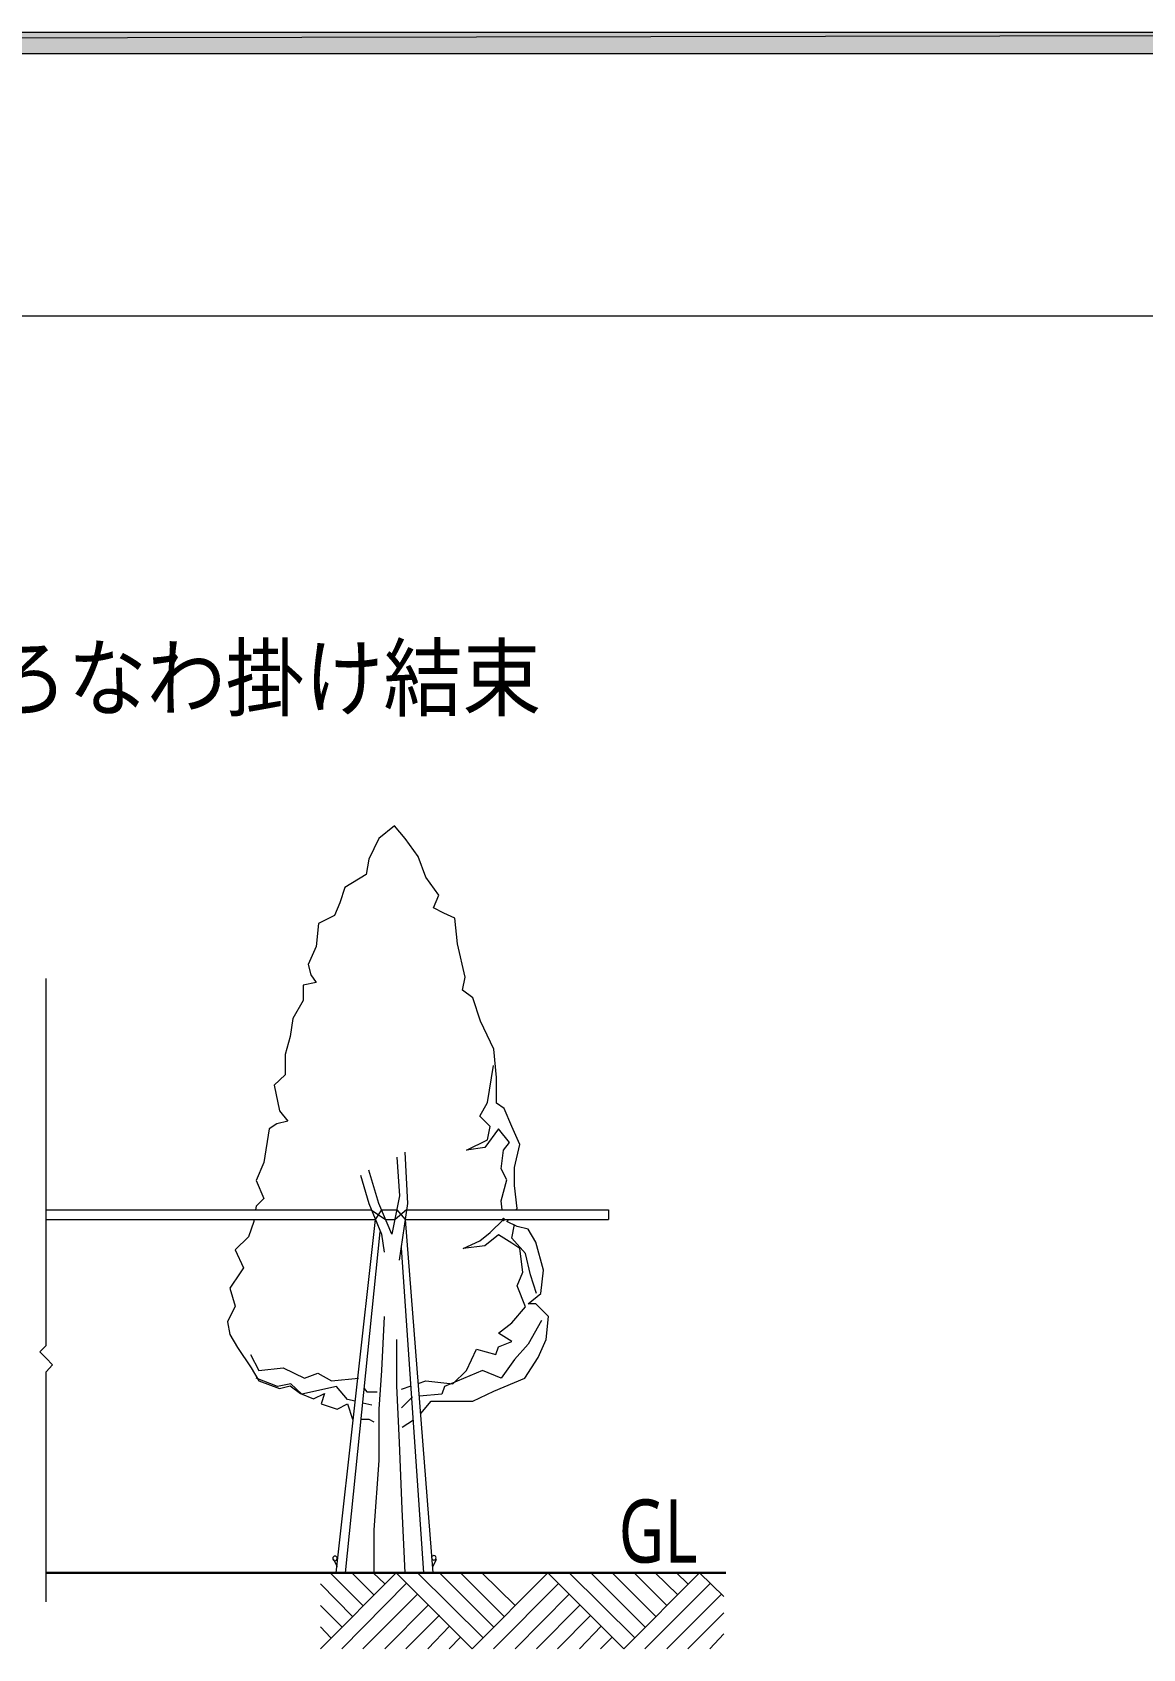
# Model space of a CAD drawing. Header units: millimetres. Extents: x 0 to 420, y 0 to 297.
# Drawn here: x 293.3 to 329.9, y 73.1 to 126.3 of the extents above; entities that cross this region are included whole.
import ezdxf
from ezdxf.enums import TextEntityAlignment as Align

# ---------------------------------------------------------------- set-up
doc = ezdxf.new("R2010")
doc.units = ezdxf.units.MM
doc.styles.add('kst32b', font='NotoSansJP-Variable.ttf')

msp = doc.modelspace()

# ---------------------------------------------------------------- hatches: boundary and pattern name
h = msp.add_hatch(color=7)
h.paths.add_polyline_path([(394.166, 125.645), (394.166, 126.344), (26.183, 125.645), (394.166, 125.645)])
h.paths.add_polyline_path([(394.166, 126.344), (26.183, 125.645), (26.183, 126.344), (394.166, 126.344)])
msp.add_hatch(color=7).paths.add_polyline_path([(308.822, 87.27), (308.8, 87.249), (308.779, 87.228), (308.8, 87.207), (308.822, 87.186), (308.843, 87.207), (308.864, 87.228), (308.843, 87.249), (308.822, 87.27)])

# ---------------------------------------------------------------- linework, layer by layer
at = {"lineweight": 0}
for points in [[(394.166, 125.645), (394.166, 126.344), (26.183, 125.645)], [(394.166, 126.344), (26.183, 125.645), (26.183, 126.344)], [(308.822, 87.27), (308.8, 87.249), (308.779, 87.228), (308.8, 87.207), (308.822, 87.186), (308.843, 87.207), (308.864, 87.228), (308.843, 87.249)]]:
    msp.add_lwpolyline(points, close=True, dxfattribs=at)
at = {"lineweight": 13}
for points in [[(394.166, 116.988), (26.183, 116.988)], [(309.266, 87.588), (309.182, 88.35), (309.182, 88.942), (309.351, 89.704), (309.097, 90.297), (308.843, 90.89), (308.589, 91.059), (308.589, 91.906), (308.504, 92.837), (308.06, 93.768), (307.806, 94.53), (307.467, 94.784), (307.552, 95.208), (307.298, 96.308), (307.213, 97.155), (306.853, 97.324), (306.514, 97.494), (306.684, 97.917), (306.261, 98.51), (306.007, 99.187), (305.583, 99.78), (305.223, 100.203), (304.715, 99.78), (304.377, 99.102), (304.292, 98.594), (303.594, 98.171), (303.424, 97.663), (303.255, 97.24), (302.726, 96.986), (302.641, 96.224), (302.387, 95.631), (302.472, 95.292), (302.641, 95.038), (302.218, 94.954), (302.218, 94.446), (301.879, 93.853), (301.794, 93.26), (301.625, 92.668), (301.625, 91.99), (301.265, 91.652), (301.435, 90.805), (301.71, 90.466), (301.35, 90.382), (301.096, 90.212), (300.927, 89.112), (300.673, 88.519), (300.927, 87.926), (300.673, 87.672), (300.651, 87.545)], [(293.751, 83.079), (293.751, 95.165)], [(308.737, 87.842), (308.928, 88.54), (308.737, 88.9), (308.822, 89.514), (309.012, 89.768), (308.652, 90.212), (308.208, 89.598), (307.594, 89.514), (308.293, 89.853), (308.377, 90.297), (308.038, 90.636), (308.293, 91.08), (308.483, 92.308)], [(305.308, 89.281), (305.393, 88.011), (305.139, 86.741), (304.715, 87.757), (304.377, 88.858)], [(305.393, 85.894), (305.668, 87.757), (305.583, 89.45)], [(304.102, 88.688), (304.377, 87.757), (304.8, 86.741), (304.885, 86.148)], [(293.751, 87.545), (304.461, 87.545)], [(304.461, 87.545), (304.927, 87.228)], [(304.8, 87.545), (304.588, 87.228)], [(304.8, 87.545), (305.308, 87.545)], [(305.625, 87.545), (305.245, 87.228)], [(305.308, 87.545), (305.583, 87.228)], [(305.625, 87.545), (312.272, 87.545)], [(308.779, 87.545), (308.737, 87.842)], [(309.224, 87.545), (309.266, 87.588)], [(312.272, 87.545), (312.272, 87.228)], [(293.751, 87.228), (304.588, 87.228)], [(300.588, 87.164), (300.419, 86.656), (299.974, 86.233), (300.249, 85.64), (300.143, 85.471), (299.805, 84.963), (299.974, 84.37), (299.72, 83.862), (299.805, 83.439), (300.059, 83.016), (300.503, 82.338), (300.757, 81.915), (301.435, 81.661), (301.794, 81.746), (302.133, 81.492), (302.556, 81.322), (302.916, 81.492), (302.81, 81.153), (303.339, 80.984), (303.678, 81.153), (303.848, 80.645), (303.869, 80.645)], [(300.588, 87.228), (300.588, 87.164)], [(304.588, 87.228), (303.297, 75.586)], [(303.615, 75.586), (304.758, 86.826)], [(304.927, 87.228), (305.245, 87.228)], [(305.583, 87.228), (306.493, 75.586)], [(305.583, 87.228), (312.272, 87.228)], [(306.091, 80.836), (306.43, 81.238), (307.806, 81.238), (308.504, 81.576), (309.52, 82), (309.965, 82.677), (310.219, 83.27), (310.303, 84.032), (309.88, 84.455), (309.626, 84.455), (310.049, 84.794), (310.134, 85.556), (309.88, 86.487), (309.626, 86.91), (309.266, 86.995), (308.928, 87.164), (308.991, 87.228)], [(306.261, 81.915), (307.15, 81.809), (307.594, 82.254), (307.933, 82.952), (308.568, 82.783), (308.652, 83.037), (309.097, 83.206), (308.652, 83.481), (309.097, 83.82), (309.541, 84.349), (309.266, 85.048), (309.457, 85.492), (309.351, 86.275), (309.097, 86.445), (308.652, 86.72), (308.208, 86.36), (307.488, 86.275), (308.038, 86.529), (308.377, 86.804), (308.822, 87.228)], [(309.901, 84.794), (309.711, 85.407), (309.541, 86.106), (309.097, 86.614), (309.182, 87.059)], [(306.197, 75.586), (305.456, 86.296)], [(304.885, 84.032), (304.8, 82.254), (304.715, 80.984), (304.715, 79.29), (304.546, 77.004), (304.546, 75.586)], [(310.071, 83.905), (309.626, 83.121), (309.182, 82.613), (308.737, 82), (308.123, 82.254), (306.874, 81.724), (306.79, 81.471), (306.049, 81.407)], [(293.751, 83.079), (293.539, 82.868), (293.751, 82.656)], [(305.583, 75.586), (305.477, 77.682), (305.393, 79.883), (305.308, 81.746), (305.308, 83.27)], [(293.751, 82.656), (293.963, 82.444), (293.751, 82.211)], [(300.482, 82.783), (300.757, 82.254), (301.562, 82.338), (302.26, 82), (302.704, 82.169), (303.149, 81.915), (304.038, 82)], [(293.751, 74.634), (293.751, 82.211)], [(303.678, 81.301), (303.318, 81.724), (302.175, 81.471), (301.816, 81.809), (301.371, 81.724), (300.673, 82)], [(304.229, 81.661), (304.313, 81.555), (304.652, 81.555)], [(305.456, 81.64), (305.774, 81.746)], [(306.007, 81.83), (306.261, 81.915)], [(303.932, 81.238), (303.678, 81.301)], [(304.482, 81.111), (304.186, 81.174)], [(305.816, 81.386), (305.456, 81.026)], [(304.123, 80.645), (304.377, 80.645)], [(304.377, 80.645), (304.546, 80.56)], [(305.477, 80.391), (305.858, 80.624)], [(303.212, 76.031), (303.339, 75.798)], [(306.599, 76.031), (306.493, 75.798)], [(302.789, 73.088), (305.287, 75.586)], [(302.789, 75.226), (303.848, 74.147)], [(303.107, 75.586), (304.186, 74.507)], [(303.488, 73.088), (305.625, 75.247)], [(303.826, 75.586), (304.546, 74.866)], [(304.525, 75.586), (304.906, 75.226)], [(305.287, 75.586), (307.785, 73.088)], [(305.985, 75.586), (308.144, 73.448)], [(306.705, 75.586), (308.483, 73.808)], [(307.404, 75.586), (308.843, 74.147)], [(308.102, 75.586), (309.203, 74.507)], [(308.483, 73.088), (310.642, 75.247)], [(310.282, 75.586), (312.78, 73.088)], [(310.981, 75.586), (313.14, 73.448)], [(311.7, 75.586), (313.478, 73.808)], [(312.399, 75.586), (313.838, 74.147)], [(312.78, 73.088), (315.278, 75.586)], [(313.119, 75.586), (314.198, 74.507)], [(313.478, 73.088), (315.637, 75.247)], [(313.817, 75.586), (314.558, 74.866)], [(314.516, 75.586), (314.896, 75.226)], [(315.278, 75.586), (316.082, 74.803)], [(304.186, 73.088), (305.985, 74.888)], [(309.203, 73.088), (310.981, 74.888)], [(314.198, 73.088), (315.997, 74.888)], [(302.789, 74.507), (303.488, 73.808)], [(304.906, 73.088), (306.345, 74.528)], [(305.604, 73.088), (306.705, 74.189)], [(309.901, 73.088), (311.341, 74.528)], [(310.6, 73.088), (311.7, 74.189)], [(314.896, 73.088), (316.082, 74.274)], [(302.789, 73.808), (303.128, 73.448)], [(306.324, 73.088), (307.044, 73.829)], [(311.319, 73.088), (312.039, 73.829)], [(315.616, 73.088), (316.082, 73.575)], [(307.023, 73.088), (307.404, 73.47)], [(312.018, 73.088), (312.399, 73.47)]]:
    msp.add_lwpolyline(points, dxfattribs=at)
for points in [[(306.599, 76.084), (306.593, 76.112), (306.577, 76.136), (306.554, 76.152), (306.525, 76.158), (306.496, 76.152), (306.473, 76.136), (306.457, 76.112), (306.451, 76.084), (306.457, 76.055), (306.473, 76.031), (306.496, 76.015), (306.525, 76.009), (306.554, 76.015), (306.577, 76.031), (306.593, 76.055)], [(303.34, 76.062), (303.334, 76.091), (303.318, 76.115), (303.294, 76.131), (303.265, 76.137), (303.237, 76.131), (303.213, 76.115), (303.197, 76.091), (303.191, 76.062), (303.197, 76.034), (303.213, 76.01), (303.237, 75.994), (303.265, 75.988), (303.294, 75.994), (303.318, 76.01), (303.334, 76.034)], [(310.282, 75.586), (307.785, 73.088)]]:
    msp.add_lwpolyline(points, close=True, dxfattribs=at)
at = {"lineweight": 30}
msp.add_lwpolyline([(293.751, 75.586), (316.145, 75.586)], dxfattribs=at)

# ---------------------------------------------------------------- texts
at = {"style": 'kst32b'}
for s, height, p, p2 in [('杉皮・しゅろなわ掛け結束', 2.07913, (278.871, 104.034), (310.058, 104.034)), ('GL', 2.0791, (312.611, 75.925), (315.209, 75.925))]:
    msp.add_text(s, height=height, dxfattribs=at).set_placement(p, p2, align=Align.FIT)

doc.saveas('drawing.dxf')
